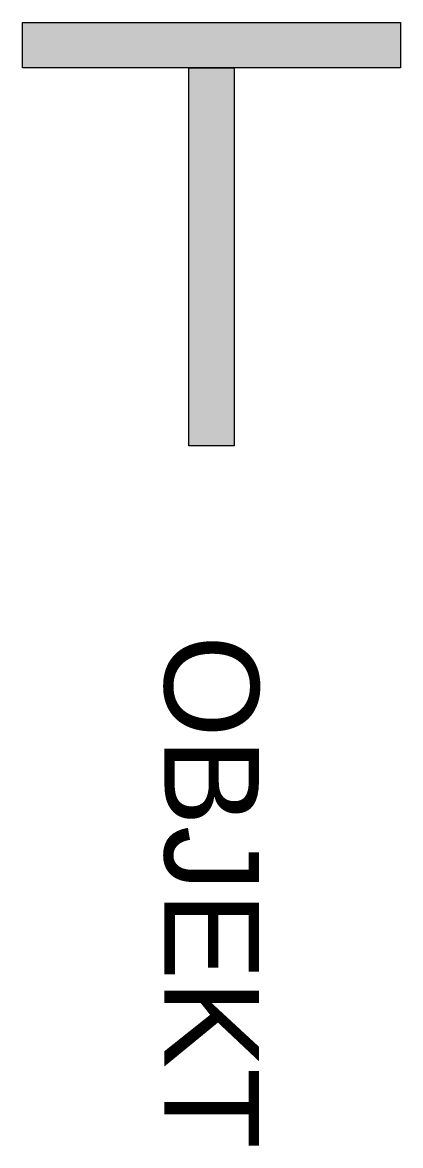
# Model space of a CAD drawing. Header units: metres. Extents: x -0.5 to 0.5, y -1.85 to 1.12.
import ezdxf
from ezdxf.enums import TextEntityAlignment as Align

# ---------------------------------------------------------------- set-up
doc = ezdxf.new("R2010")
doc.units = ezdxf.units.M
doc.layers.get('Defpoints').update_dxf_attribs({"color": 140, "lineweight": 5})
doc.styles.get("Standard").update_dxf_attribs({"font": 'arial.ttf'})

msp = doc.modelspace()

# ---------------------------------------------------------------- hatches: boundary and pattern name
at = {"lineweight": -2}
h = msp.add_hatch(color=256, dxfattribs=at)
h.dxf.hatch_style = 1
h.paths.add_polyline_path([(0.5, 1), (0.5, 1.12), (-0.5, 1.12), (-0.5, 1)])
h = msp.add_hatch(color=256, dxfattribs=at)
h.dxf.hatch_style = 1
h.paths.add_polyline_path([(0.06, 1), (-0.06, 1), (-0.06, 0), (0.06, 0)])

# ---------------------------------------------------------------- linework, layer by layer
for points in [[(-0.5, 1.12), (0.5, 1.12), (0.5, 1), (-0.5, 1)], [(-0.06, 1), (0.06, 1), (0.06, 0), (-0.06, 0)]]:
    msp.add_lwpolyline(points, close=True, dxfattribs=at)

# ---------------------------------------------------------------- texts
at = {"layer": 'Defpoints'}
msp.add_attdef('OBJEKT', text='622-LOOKUPZOBRAZENIE', height=0.25, rotation=270, dxfattribs=at).set_placement((0.0006, -0.5), align=Align.MIDDLE_LEFT)

doc.saveas('drawing.dxf')
